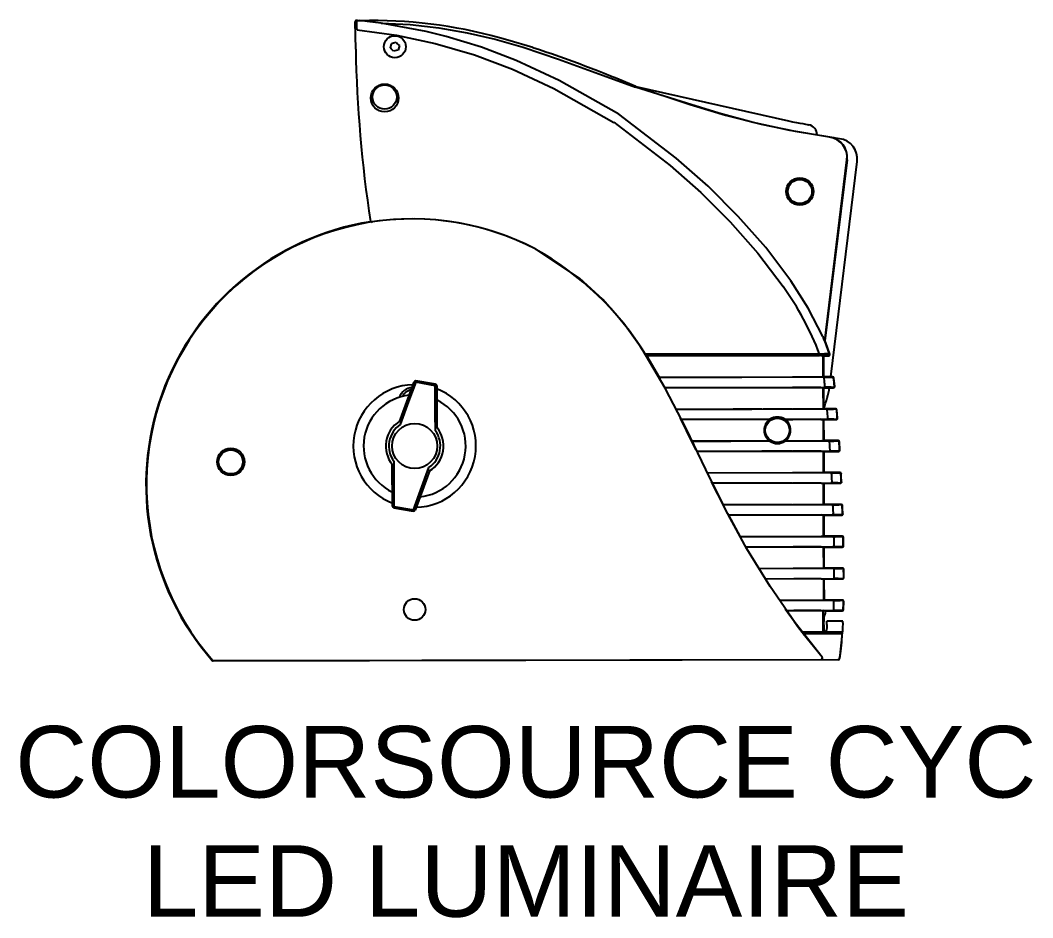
# Model space of a CAD drawing. Extents: x 5 to 346, y -5 to 215.
# Drawn here: x 261.23 to 273.61, y 69.91 to 80.89 of the extents above; entities that cross this region are included whole.
import ezdxf

# ---------------------------------------------------------------- set-up
doc = ezdxf.new("R2010")
doc.units = 0
doc.header["$LTSCALE"] = 0.5
doc.header["$MEASUREMENT"] = 0
doc.layers.get('0').update_dxf_attribs({"linetype": 'CONTINUOUS'})
doc.layers.add('RISER', color=7, linetype='CONTINUOUS')
doc.styles.add('ARIAL', font='arial.ttf')

# ---------------------------------------------------------------- blocks, each defined once
blk = doc.blocks.new('ColorSource cyc-stand')
at = {"layer": 'RISER'}
for p, q in [((-2.082, 7.475), (-2.088, 7.808)), ((-2.059, 7.823), (-2.072, 7.824)), ((-2.037, 7.822), (-2.067, 7.821)), ((-2.059, 7.823), (-1.912, 7.823)), ((-1.91, 7.809), (-2.037, 7.822)), ((-1.77, 7.791), (-1.91, 7.809)), ((0.086, 7.492), (-0.221, 7.582)), ((-1.658, 7.488), (-1.643, 7.543)), ((-1.548, 7.518), (-1.563, 7.463)), ((1.345, 7.015), (3.215, 6.595)), ((3.656, 3.904), (3.928, 6.119)), ((3.931, 6.121), (3.659, 3.904)), ((3.73, 3.464), (4.053, 6.1)), ((-1.894, 5.358), (-1.901, 5.363)), ((0.658, 4.671), (0.658, 4.671)), ((3.633, 3.958), (3.643, 3.934)), ((3.656, 3.904), (3.643, 3.934)), ((3.714, 3.745), (3.656, 3.904)), ((3.656, 3.904), (3.659, 3.904)), ((3.659, 3.904), (3.659, 3.905)), ((3.66, 3.901), (3.659, 3.904)), ((3.669, 3.881), (3.66, 3.901)), ((3.691, 3.822), (3.669, 3.881)), ((1.478, 3.722), (1.475, 3.723)), ((3.256, 3.724), (1.478, 3.722)), ((1.636, 3.455), (1.478, 3.722)), ((3.609, 3.725), (3.265, 3.724)), ((3.642, 3.721), (3.639, 3.724)), ((3.639, 3.46), (3.639, 3.724)), ((3.642, 3.721), (3.703, 3.721)), ((3.642, 3.721), (3.642, 3.464)), ((3.719, 3.742), (3.691, 3.822)), ((3.716, 3.728), (3.716, 3.728)), ((-1.545, 2.914), (-1.367, 3.402)), ((-1.348, 3.398), (-1.345, 3.414)), ((-1.109, 3.356), (-1.348, 3.398)), ((-1.106, 3.373), (-1.345, 3.414)), ((-1.089, 3.353), (-1.088, 2.834)), ((3.257, 3.459), (1.636, 3.455)), ((3.609, 3.46), (3.266, 3.459)), ((3.642, 3.464), (3.639, 3.46)), ((3.751, 3.464), (3.642, 3.464)), ((3.779, 3.349), (3.767, 3.45)), ((3.779, 3.349), (3.767, 3.45)), ((3.257, 3.334), (1.703, 3.332)), ((3.609, 3.335), (3.266, 3.334)), ((3.643, 3.331), (3.639, 3.334)), ((3.64, 3.07), (3.639, 3.334)), ((3.643, 3.331), (3.763, 3.331)), ((3.643, 3.331), (3.643, 3.074)), ((3.76, 3.334), (3.763, 3.331)), ((3.672, 3.161), (3.676, 3.174)), ((3.61, 3.07), (3.266, 3.069)), ((3.643, 3.074), (3.64, 3.07)), ((3.79, 3.074), (3.643, 3.074)), ((3.806, 3.06), (3.806, 3.059)), ((3.814, 2.959), (3.806, 3.059)), ((3.814, 2.959), (3.806, 3.059)), ((2.04, 2.658), (1.892, 2.96)), ((2.984, 2.944), (1.903, 2.942)), ((3.169, 2.946), (3.693, 2.946)), ((3.171, 2.943), (3.257, 2.943)), ((3.258, 2.944), (3.257, 2.943)), ((3.61, 2.945), (3.267, 2.944)), ((3.643, 2.941), (3.64, 2.944)), ((3.641, 2.68), (3.64, 2.944)), ((3.643, 2.941), (3.798, 2.941)), ((3.643, 2.941), (3.644, 2.684)), ((2.034, 2.676), (2.032, 2.674)), ((2.082, 2.57), (2.04, 2.658)), ((2.983, 2.679), (2.886, 2.678)), ((3.715, 2.679), (3.169, 2.677)), ((3.267, 2.679), (3.172, 2.68)), ((3.611, 2.68), (3.267, 2.679)), ((3.644, 2.684), (3.641, 2.68)), ((3.819, 2.684), (3.644, 2.684)), ((3.841, 2.569), (3.835, 2.669)), ((3.841, 2.569), (3.835, 2.669)), ((2.09, 2.554), (3.72, 2.556)), ((2.886, 2.554), (2.093, 2.553)), ((2.902, 2.554), (2.886, 2.554)), ((2.902, 2.554), (2.902, 2.554)), ((3.611, 2.555), (3.267, 2.554)), ((3.644, 2.551), (3.641, 2.554)), ((3.642, 2.29), (3.641, 2.554)), ((3.644, 2.551), (3.825, 2.552)), ((3.644, 2.551), (3.645, 2.294)), ((-1.633, 1.883), (-1.635, 2.402)), ((-1.177, 2.322), (-1.356, 1.834)), ((3.737, 2.289), (2.221, 2.284)), ((3.259, 2.289), (2.222, 2.286)), ((3.612, 2.29), (3.268, 2.289)), ((3.645, 2.294), (3.642, 2.29)), ((3.841, 2.294), (3.645, 2.294)), ((3.841, 2.294), (3.838, 2.291)), ((2.424, 1.879), (2.272, 2.18)), ((2.28, 2.165), (3.741, 2.166)), ((3.259, 2.164), (2.283, 2.163)), ((2.417, 1.897), (2.283, 2.163)), ((3.612, 2.165), (3.268, 2.164)), ((3.645, 2.161), (3.642, 2.164)), ((3.642, 1.9), (3.642, 2.164)), ((3.645, 2.161), (3.845, 2.162)), ((3.645, 2.161), (3.646, 1.904)), ((3.842, 2.164), (3.845, 2.162)), ((-1.617, 1.863), (-1.378, 1.821)), ((-1.614, 1.88), (-1.375, 1.838)), ((3.753, 1.899), (2.416, 1.895)), ((3.26, 1.899), (2.417, 1.897)), ((3.612, 1.9), (3.269, 1.899)), ((3.646, 1.904), (3.642, 1.9)), ((3.857, 1.904), (3.646, 1.904)), ((2.632, 1.49), (2.47, 1.791)), ((2.478, 1.775), (3.757, 1.776)), ((3.26, 1.774), (2.481, 1.773)), ((2.624, 1.507), (2.481, 1.773)), ((3.613, 1.775), (3.269, 1.774)), ((3.646, 1.771), (3.643, 1.774)), ((3.643, 1.51), (3.643, 1.774)), ((3.646, 1.771), (3.861, 1.772)), ((3.646, 1.771), (3.646, 1.514)), ((3.858, 1.774), (3.861, 1.772)), ((3.765, 1.509), (2.623, 1.506)), ((3.261, 1.509), (2.624, 1.507)), ((3.613, 1.51), (3.27, 1.509)), ((3.646, 1.514), (3.643, 1.51)), ((3.869, 1.514), (3.646, 1.514)), ((3.887, 1.398), (3.885, 1.498)), ((3.887, 1.398), (3.885, 1.498)), ((2.691, 1.385), (3.767, 1.386)), ((3.613, 1.385), (3.27, 1.384)), ((3.647, 1.381), (3.643, 1.384)), ((3.644, 1.12), (3.643, 1.384)), ((3.647, 1.381), (3.871, 1.382)), ((3.647, 1.381), (3.647, 1.124)), ((3.868, 1.384), (3.871, 1.382)), ((3.77, 1.12), (2.85, 1.117)), ((3.614, 1.12), (3.27, 1.119)), ((3.647, 1.124), (3.644, 1.12)), ((3.874, 1.124), (3.647, 1.124)), ((3.874, 1.124), (3.872, 1.122)), ((2.925, 0.995), (3.771, 0.996)), ((3.614, 0.995), (3.277, 0.994)), ((3.647, 0.991), (3.644, 0.994)), ((3.645, 0.73), (3.644, 0.994)), ((3.647, 0.991), (3.874, 0.992)), ((3.647, 0.991), (3.648, 0.734)), ((3.872, 0.994), (3.874, 0.992)), ((3.89, 1.008), (3.888, 1.01)), ((3.89, 1.008), (3.89, 1.108)), ((3.89, 1.008), (3.89, 1.108)), ((3.768, 0.73), (3.101, 0.728)), ((3.393, 0.322), (3.174, 0.621)), ((3.615, 0.73), (3.277, 0.729)), ((3.648, 0.734), (3.645, 0.73)), ((3.872, 0.734), (3.648, 0.734)), ((3.872, 0.734), (3.869, 0.732)), ((3.885, 0.617), (3.888, 0.718)), ((3.885, 0.617), (3.888, 0.718)), ((3.186, 0.605), (3.766, 0.606)), ((3.607, 0.605), (3.278, 0.604)), ((3.66, 0.601), (3.636, 0.604)), ((3.637, 0.34), (3.636, 0.604)), ((3.658, 0.556), (3.656, 0.556)), ((3.66, 0.601), (3.869, 0.602)), ((3.66, 0.601), (3.66, 0.572)), ((3.867, 0.604), (3.869, 0.602)), ((3.681, 0.433), (3.681, 0.455)), ((3.878, 0.476), (3.684, 0.475)), ((3.878, 0.456), (3.877, 0.433)), ((3.753, 0.34), (3.381, 0.339)), ((3.382, 0.339), (3.381, 0.339)), ((3.607, 0.34), (3.382, 0.339)), ((3.393, 0.322), (3.754, 0.323)), ((3.625, 0.034), (3.393, 0.322)), ((3.66, 0.344), (3.637, 0.34)), ((3.656, 0.344), (3.66, 0.344)), ((3.67, 0.344), (3.66, 0.344)), ((3.67, 0.344), (3.671, 0.344)), ((3.671, 0.344), (3.873, 0.344)), ((3.873, 0.344), (3.854, 0.342)), ((3.865, 0.233), (3.871, 0.311)), ((3.87, 0.325), (3.873, 0.344)), ((3.871, 0.311), (3.872, 0.328)), ((3.872, 0.328), (3.873, 0.343)), ((3.873, 0.344), (3.873, 0.344)), ((3.873, 0.343), (3.873, 0.344)), ((3.864, 0.219), (3.865, 0.233)), ((3.823, 0.004), (-3.824, -0.012)), ((-3.822, -0.006), (3.822, 0.006)), ((3.612, 0.007), (3.613, 0.007)), ((3.625, 0.034), (3.624, 0.034)), ((3.822, 0.006), (3.823, 0.004)), ((-3.836, -0.006), (-3.834, 0)), ((-3.824, -0.012), (-3.821, -0.006))]:
    blk.add_line(p, q, dxfattribs=at)
at = {"layer": 'RISER', "flags": 128}
for points in [[(-2.066, 7.709), (-1.583, 7.645), (-1.108, 7.544), (-0.63, 7.403), (-0.163, 7.227), (0.344, 6.99), (1.077, 6.578)], [(-0.976, 7.63), (-1.218, 7.69), (-1.77, 7.791)], [(-1.77, 7.791), (-1.415, 7.773), (-1.065, 7.734), (-0.718, 7.674), (-0.374, 7.594), (-0.034, 7.496), (0.184, 7.426), (0.401, 7.35), (1.341, 7.008)], [(-1.643, 7.543), (-1.619, 7.549), (-1.602, 7.554), (-1.588, 7.558)], [(-1.588, 7.558), (-1.571, 7.54), (-1.558, 7.527), (-1.548, 7.518)], [(1.137, 6.677), (0.409, 7.088), (-0.117, 7.334), (-0.541, 7.496), (-0.976, 7.63)], [(-1.618, 7.448), (-1.635, 7.465), (-1.648, 7.478), (-1.658, 7.488)], [(-1.563, 7.463), (-1.587, 7.456), (-1.604, 7.451), (-1.618, 7.448)], [(3.715, 6.397), (3.229, 6.478), (2.779, 6.577), (2.359, 6.689), (1.964, 6.811), (1.341, 7.008)], [(1.345, 7.015), (2.01, 6.798), (2.442, 6.667), (2.879, 6.555), (3.296, 6.468), (3.718, 6.399)], [(1.077, 6.579), (1.764, 6.05), (2.142, 5.718), (2.499, 5.362), (2.838, 4.978), (3.147, 4.569)], [(3.242, 4.637), (2.934, 5.045), (2.597, 5.428), (2.229, 5.797), (1.838, 6.141), (1.139, 6.679)], [(3.215, 6.595), (3.263, 6.585), (3.309, 6.577), (3.352, 6.569), (3.389, 6.562), (3.419, 6.556), (3.442, 6.552), (3.456, 6.549), (3.461, 6.548)], [(3.624, 0.034), (3.293, 0.457), (2.987, 0.901), (2.705, 1.362), (2.447, 1.835), (2.2, 2.332), (1.959, 2.832), (1.706, 3.326), (1.424, 3.803), (1.198, 4.118), (0.943, 4.41), (0.658, 4.671), (0.12, 5.025)], [(3.633, 3.958), (3.454, 4.305), (3.242, 4.637)], [(3.594, 3.742), (3.562, 3.742), (3.434, 3.742), (2.923, 3.741), (1.464, 3.74)], [(1.643, 3.437), (1.507, 3.67), (1.464, 3.74)], [(1.475, 3.723), (2.534, 3.725), (3.593, 3.726)], [(3.699, 3.724), (3.702, 3.722), (3.703, 3.721)], [(3.719, 3.742), (3.718, 3.743), (3.715, 3.745), (3.714, 3.745)], [(-1.348, 3.398), (-1.434, 3.162), (-1.536, 2.88)], [(-1.107, 3.368), (-1.108, 3.363), (-1.109, 3.356)], [(-1.107, 2.805), (-1.108, 3.013), (-1.108, 3.197), (-1.109, 3.356)], [(-1.109, 3.356), (-1.102, 3.356), (-1.095, 3.355), (-1.091, 3.354), (-1.09, 3.354), (-1.089, 3.353)], [(-1.106, 3.373), (-1.106, 3.371), (-1.107, 3.368)], [(3.647, 3.459), (2.642, 3.456), (1.635, 3.453)], [(3.751, 3.464), (3.751, 3.464), (3.749, 3.461)], [(3.765, 3.447), (3.765, 3.447), (3.767, 3.45)], [(3.779, 3.349), (3.778, 3.35), (3.776, 3.352)], [(1.7, 3.334), (2.679, 3.335), (3.658, 3.336)], [(3.686, 3.069), (2.764, 3.066), (1.841, 3.063)], [(2.885, 3.068), (2.537, 3.067), (2.189, 3.066), (1.842, 3.065)], [(3.257, 3.069), (3.149, 3.069), (3.04, 3.069), (2.901, 3.068)], [(3.79, 3.074), (3.79, 3.074), (3.787, 3.071)], [(3.803, 3.056), (3.804, 3.057), (3.806, 3.059)], [(1.901, 2.944), (2.442, 2.945), (2.986, 2.945)], [(3.795, 2.944), (3.798, 2.942), (3.798, 2.941)], [(3.814, 2.959), (3.814, 2.959), (3.811, 2.962)], [(2.986, 2.677), (2.509, 2.675), (2.032, 2.674)], [(2.886, 2.678), (2.577, 2.677), (2.305, 2.676), (2.034, 2.676)], [(3.819, 2.684), (3.818, 2.684), (3.816, 2.681)], [(3.832, 2.666), (3.832, 2.667), (3.835, 2.669)], [(3.258, 2.554), (3.258, 2.554), (3.149, 2.554), (3.04, 2.554), (2.902, 2.554)], [(3.822, 2.554), (3.824, 2.552), (3.825, 2.552)], [(3.841, 2.569), (3.84, 2.569), (3.838, 2.571)], [(-1.615, 2.431), (-1.615, 2.222), (-1.614, 2.039), (-1.614, 1.88)], [(-1.375, 1.838), (-1.288, 2.076), (-1.186, 2.355)], [(3.738, 2.273), (3.74, 2.221), (3.742, 2.182)], [(3.841, 2.294), (3.844, 2.294), (3.846, 2.293)], [(3.854, 2.276), (3.854, 2.277), (3.857, 2.279)], [(3.858, 2.181), (3.856, 2.228), (3.854, 2.276)], [(3.856, 2.283), (3.856, 2.282), (3.857, 2.279)], [(3.861, 2.178), (3.861, 2.179), (3.858, 2.181)], [(3.861, 2.178), (3.861, 2.175), (3.86, 2.172)], [(-1.617, 1.863), (-1.616, 1.864), (-1.616, 1.868), (-1.615, 1.873), (-1.614, 1.88)], [(3.755, 1.883), (3.756, 1.832), (3.758, 1.796), (3.758, 1.792)], [(3.857, 1.904), (3.857, 1.904), (3.855, 1.901)], [(3.857, 1.904), (3.86, 1.904), (3.862, 1.903)], [(3.871, 1.886), (3.871, 1.886), (3.873, 1.889)], [(-1.375, 1.838), (-1.376, 1.831), (-1.377, 1.826), (-1.377, 1.823), (-1.378, 1.821)], [(3.867, 1.773), (3.864, 1.772), (3.861, 1.772)], [(3.877, 1.788), (3.876, 1.789), (3.874, 1.791)], [(3.877, 1.788), (3.876, 1.785), (3.876, 1.783)], [(3.766, 1.493), (3.767, 1.444), (3.768, 1.407), (3.768, 1.402)], [(3.869, 1.514), (3.868, 1.514), (3.866, 1.511)], [(3.882, 1.496), (3.883, 1.496), (3.885, 1.498)], [(3.887, 1.398), (3.886, 1.398), (3.884, 1.401)], [(3.888, 1.106), (3.888, 1.106), (3.89, 1.108)], [(3.885, 0.617), (3.885, 0.618), (3.883, 0.619)], [(3.885, 0.715), (3.886, 0.716), (3.888, 0.718)], [(3.278, 0.478), (3.324, 0.416), (3.382, 0.339)], [(3.839, 0.017), (3.853, 0.11), (3.864, 0.219)], [(3.839, 0.017), (3.838, 0.017), (3.837, 0.019)]]:
    blk.add_lwpolyline(points, dxfattribs=at)
at = {"layer": 'RISER'}
for centre, radius in [((-1.603, 7.503), 0.135), ((-1.727, 6.877), 0.17), ((-1.728, 6.887), 0.148), ((3.352, 5.732), 0.167), ((3.352, 5.732), 0.148), ((-1.361, 2.618), 0.276), ((3.077, 2.811), 0.148), ((-3.611, 2.424), 0.167), ((-3.611, 2.424), 0.148), ((-1.361, 0.618), 0.132)]:
    blk.add_circle(centre, radius, dxfattribs=at)
for centre, radius, start, end in [((-2.072, 7.808), 0.016, 90.1179, 181.0578), ((-2.072, 7.808), 0.016, 90.1388, 181.0368), ((-5.498, 7.712), 3.432, 359.9529, 1.8308), ((-1.873, 2.058), 5.766, 73.3523, 90.393), ((13.806, 7.768), 15.89, 181.0578, 188.7051), ((-4.785, -7.278), 15.552, 66.786, 71.747), ((3.437, 6.424), 0.126, 0.0206, 79.3077), ((3.68, 6.149), 0.25, 353.0004, 81.9148), ((3.683, 6.151), 0.25, 352.9993, 81.9281), ((-2.123, -37.182), 43.966, 82.2089, 82.3355), ((3.805, 6.13), 0.25, 353, 82.621), ((-1.39, 2.145), 3.258, 99.0345, 221.3292), ((-1.39, 2.145), 3.258, 99.0365, 221.3292), ((-1.389, 2.145), 3.252, 62.3359, 221.2706), ((-1.928, 5.665), 0.309, 276.3152, 279.2775), ((-1.39, 2.145), 3.252, 62.3323, 98.6389), ((-1.707, 1.769), 3.733, 31.8501, 60.6947), ((0.212, 2.45), 3.62, 20.9098, 35.8285), ((4.061, 4.096), 0.448, 201.1411, 205.3892), ((1.184, 2.882), 2.678, 22.3718, 22.4453), ((1.686, 3.872), 0.258, 210.8523, 215.1399), ((3.532, 3.738), 0.0622, 348.6843, 3.7298), ((3.618, 1.701), 2.025, 87.7036, 90.7181), ((3.73, 0.854), 2.891, 90.2989, 92.6885), ((3.699, 3.74), 0.016, 270.3633, 17.7755), ((3.703, 3.737), 0.016, 270.155, 17.6761), ((3.703, 3.737), 0.016, 323.9053, 17.6518), ((-1.361, 2.618), 0.75, 91.5849, 248.7536), ((-1.348, 3.395), 0.0197, 80.0637, 159.9242), ((-1.363, 3.369), 0.0331, 61.9077, 95.9592), ((-1.109, 3.353), 0.0197, 0.203, 80.0636), ((3.669, 4.864), 1.405, 269.0921, 273.2431), ((3.589, 3.447), 0.0594, 356.5126, 11.8435), ((-3.569, 2.566), 7.271, 6.2037, 6.9256), ((3.598, 3.348), 0.061, 348.507, 3.7666), ((3.749, 3.445), 0.016, 6.8804, 90.1002), ((3.751, 3.448), 0.016, 6.884, 90.1001), ((3.751, 3.448), 0.016, 67.8872, 90.1019), ((3.76, 3.35), 0.016, 270.1415, 6.1169), ((3.763, 3.347), 0.016, 270.1417, 6.1116), ((-3.789, 2.541), 7.608, 6.1201, 6.8396), ((-1.361, 2.618), 0.625, 96.1955, 244.1746), ((-1.379, 3.158), 0.177, 93.8614, 161.497), ((-1.379, 3.158), 0.148, 99.2438, 153.3345), ((-1.361, 2.618), 0.75, 271.3737, 68.7485), ((2.683, 3.483), 1.042, 337.2253, 351.8965), ((3.69, 2.159), 1.178, 86.5881, 91.554), ((-1.361, 2.618), 0.625, 275.9526, 64.0083), ((3.077, 2.811), 0.162, 55.7939, 124.3026), ((3.708, 4.47), 1.401, 269.0962, 273.2459), ((3.628, 3.057), 0.0595, 356.4786, 11.8896), ((-13.376, 1.63), 17.122, 4.4616, 4.7671), ((3.787, 3.055), 0.016, 4.7661, 90.099), ((3.79, 3.058), 0.016, 4.7675, 90.0997), ((3.79, 3.058), 0.016, 67.6599, 90.0918), ((-13.723, 1.602), 17.586, 4.4333, 4.7431), ((-1.361, 2.618), 0.354, 121.2131, 220.0106), ((-1.359, 2.618), 0.317, 124.0084, 216.1144), ((3.077, 2.811), 0.162, 125.1693, 234.5465), ((3.077, 2.811), 0.162, 305.6894, 54.5465), ((3.635, 2.958), 0.0602, 348.3931, 3.7836), ((3.725, 1.774), 1.172, 86.5814, 91.5531), ((3.795, 2.96), 0.016, 270.142, 4.4111), ((3.798, 2.957), 0.016, 270.1408, 4.4109), ((-1.363, 2.618), 0.317, 304.0036, 36.1177), ((-1.361, 2.618), 0.354, 300.9068, 40.0207), ((2.311, 2.794), 0.303, 203.2618, 206.5899), ((3.077, 2.811), 0.162, 235.931, 304.4437), ((3.737, 4.078), 1.399, 269.0974, 273.2474), ((3.656, 2.667), 0.0596, 356.4509, 11.9184), ((-20.595, 1.105), 24.361, 3.4537, 3.6682), ((3.816, 2.665), 0.016, 3.6682, 90.0992), ((3.819, 2.668), 0.016, 67.524, 90.1001), ((3.819, 2.668), 0.016, 3.6683, 90.0987), ((-21.697, 1.037), 25.581, 3.4386, 3.6514), ((3.662, 2.568), 0.0594, 348.2905, 3.7949), ((3.752, 1.387), 1.169, 86.5771, 91.5536), ((3.822, 2.57), 0.016, 270.139, 3.4122), ((3.825, 2.568), 0.016, 270.1383, 3.412), ((3.759, 3.688), 1.399, 269.0984, 273.248), ((3.678, 2.277), 0.0597, 356.4262, 11.9438), ((3.838, 2.275), 0.016, 2.8413, 90.0987), ((3.841, 2.278), 0.016, 2.825, 90.1199), ((-25.404, 0.834), 29.296, 2.6308, 2.8276), ((3.684, 2.178), 0.0587, 348.2014, 3.7984), ((3.773, 1), 1.167, 86.5732, 91.5545), ((3.842, 2.18), 0.016, 270.1416, 2.614), ((3.845, 2.178), 0.016, 270.1142, 2.6351), ((-1.618, 1.915), 0.0357, 245.4387, 276.9488), ((-1.613, 1.883), 0.0197, 180.203, 260.0636), ((3.775, 3.297), 1.398, 269.0992, 273.2484), ((3.695, 1.887), 0.0598, 356.3921, 11.9737), ((3.855, 1.885), 0.016, 2.0859, 90.0972), ((3.857, 1.888), 0.016, 2.0667, 90.1211), ((3.857, 1.888), 0.016, 2.0903, 42.9927), ((-25.023, 0.837), 28.912, 1.89, 2.0785), ((-25.208, 0.838), 29.1, 1.8716, 2.0696), ((-25.164, 0.839), 29.056, 1.8715, 2.0698), ((-1.374, 1.841), 0.0197, 260.0636, 339.9242), ((-1.359, 1.867), 0.0331, 241.9081, 275.9589), ((3.7, 1.788), 0.058, 348.103, 3.8066), ((3.788, 0.612), 1.165, 86.5696, 91.5556), ((3.858, 1.79), 0.016, 270.1368, 1.8578), ((3.861, 1.788), 0.016, 270.1115, 1.8773), ((3.787, 2.906), 1.397, 269.0997, 273.2488), ((3.706, 1.497), 0.0599, 356.3618, 11.9984), ((3.866, 1.495), 0.016, 1.282, 90.0963), ((3.869, 1.498), 0.016, 1.279, 90.0985), ((3.869, 1.498), 0.016, 67.2416, 90.0969), ((-21.311, 0.934), 25.199, 1.0615, 1.2782), ((3.711, 1.398), 0.0573, 348.0116, 3.816), ((3.798, 0.224), 1.162, 86.566, 91.557), ((3.868, 1.4), 0.016, 270.1385, 1.024), ((3.871, 1.398), 0.016, 270.14, 1.0194), ((3.871, 1.398), 0.016, 292.2681, 1.0309), ((3.792, 2.516), 1.397, 269.1003, 273.2485), ((3.712, 1.107), 0.0601, 356.3418, 12.0112), ((3.872, 1.106), 0.016, 0.3012, 90.0966), ((3.874, 1.108), 0.016, 0.3062, 90.0988), ((3.715, 1.008), 0.0567, 347.9236, 3.8223), ((3.802, -0.163), 1.159, 86.562, 91.5589), ((-15.003, 1.001), 18.775, 0.0323, 0.3124), ((3.872, 1.01), 0.016, 270.138, 359.9726), ((3.874, 1.008), 0.016, 270.1382, 359.9618), ((-14.939, 1.005), 18.827, 0.0146, 0.3055), ((3.711, 0.617), 0.0561, 347.8534, 3.8242), ((-7.669, 0.931), 11.44, 358.4495, 358.911), ((3.79, 2.126), 1.397, 269.1006, 273.2474), ((3.709, 0.717), 0.0603, 356.3213, 12.0105), ((3.867, 0.62), 0.016, 270.1372, 358.3867), ((3.869, 0.716), 0.016, 358.899, 90.097), ((3.872, 0.718), 0.016, 358.9, 90.0959), ((3.872, 0.718), 0.016, 10.1014, 90.0984), ((-7.663, 0.935), 11.55, 358.4354, 358.9116), ((4.353, 0.452), 0.71, 174.315, 185.9207), ((3.716, 0.521), 0.0697, 150.1092, 179.5384), ((3.798, -0.55), 1.156, 86.5572, 91.5628), ((3.869, 0.618), 0.016, 270.1392, 358.3848), ((3.69, 0.372), 0.0436, 171.461, 219.3641), ((6.032, 0.307), 2.159, 176.6436, 179.0071), ((3.654, 0.472), 0.225, 355.9251, 1.0256), ((3.638, 0.517), 0.313, 214.7487, 218.5111), ((3.773, 1.819), 1.479, 269.2107, 273.1319), ((3.791, 1.892), 1.569, 268.6442, 272.8819), ((1.12, 0.465), 2.754, 350.685, 357.0925), ((3.854, 0.326), 0.016, 356.2708, 90.0948), ((3.612, 0.023), 0.016, 270.1771, 39.7764), ((3.612, 0.023), 0.016, 271.9909, 358.0741), ((3.612, 0.023), 0.016, 357.1505, 39.9245), ((3.821, 0.022), 0.016, 270.1324, 350.0278), ((3.823, 0.02), 0.016, 270.1349, 349.9493), ((3.823, 0.02), 0.016, 328.0963, 349.9523), ((-3.824, 0.004), 0.016, 221.3292, 270.1179), ((-3.824, 0.004), 0.016, 221.3392, 270.109), ((-3.822, 0.01), 0.016, 221.2886, 270.1084)]:
    blk.add_arc(centre, radius, start, end, dxfattribs=at)
at = {"layer": 'RISER', "extrusion": (0, 0, -1)}
for centre, major_axis, ratio, start_param, end_param in [((3.609, 3.724), (-0.03, -0.0001), 0.017455, 1.570796, 3.124139), ((3.609, 3.46), (-0.03, -0.0001), 0.017455, 3.159046, 4.712389), ((3.609, 3.334), (-0.03, -0.0001), 0.017455, 1.570796, 3.124139), ((3.61, 3.07), (-0.03, -0.0001), 0.017455, 3.159046, 4.712389), ((3.267, 2.944), (-0.009, -0.00002), 0.017455, 0.017453, 1.570796), ((3.61, 2.944), (-0.03, -0.0001), 0.017455, 1.570796, 3.124139), ((3.611, 2.68), (-0.03, -0.0001), 0.017455, 3.159046, 4.712389), ((3.611, 2.554), (-0.03, -0.0001), 0.017455, 1.570796, 3.124139), ((3.612, 2.29), (-0.03, -0.0001), 0.017455, 3.159046, 4.712389), ((3.612, 2.164), (-0.03, -0.0001), 0.017455, 1.570796, 3.124139), ((3.612, 1.9), (-0.03, -0.0001), 0.017455, 3.159046, 4.712389), ((3.613, 1.774), (-0.03, -0.0001), 0.017455, 1.570796, 3.124139), ((3.613, 1.51), (-0.03, -0.0001), 0.017455, 3.159046, 4.712389), ((3.613, 1.384), (-0.03, -0.0001), 0.017455, 1.570796, 3.124139), ((3.614, 1.12), (-0.03, -0.0001), 0.017455, 3.159046, 4.712389), ((3.614, 0.994), (-0.03, -0.0001), 0.017455, 1.570796, 3.124139), ((3.615, 0.73), (-0.03, -0.0001), 0.017455, 3.159046, 4.712389), ((3.607, 0.604), (-0.03, -0.0001), 0.017455, 1.570796, 3.01942), ((3.658, 0.572), (0, 0.016), 0.122785, 1.570796, 3.124137), ((3.671, 0.433), (-0.0002, 0.089), 0.122785, 1.570796, 3.124139), ((3.684, 0.455), (0, 0.02), 0.122785, 4.712389, 6.300639), ((3.607, 0.34), (-0.03, -0.0001), 0.017455, 3.263766, 4.712389), ((3.66, 0.328), (0, 0.016), 0.122785, 0.017456, 0.038219)]:
    blk.add_ellipse(centre, major_axis=major_axis, ratio=ratio, start_param=start_param, end_param=end_param, dxfattribs=at)
at = {"layer": 'RISER', "color": 1, "insert": (-0.001, -0.807), "char_height": 0.875, "width": 21.95155, "attachment_point": 2, "style": 'ARIAL'}
blk.add_mtext('COLORSOURCE CYC\\PLED LUMINAIRE', dxfattribs=at)

msp = doc.modelspace()

# ---------------------------------------------------------------- block references
msp.add_blockref('ColorSource cyc-stand', (267.411, 73.062))

doc.saveas('drawing.dxf')
